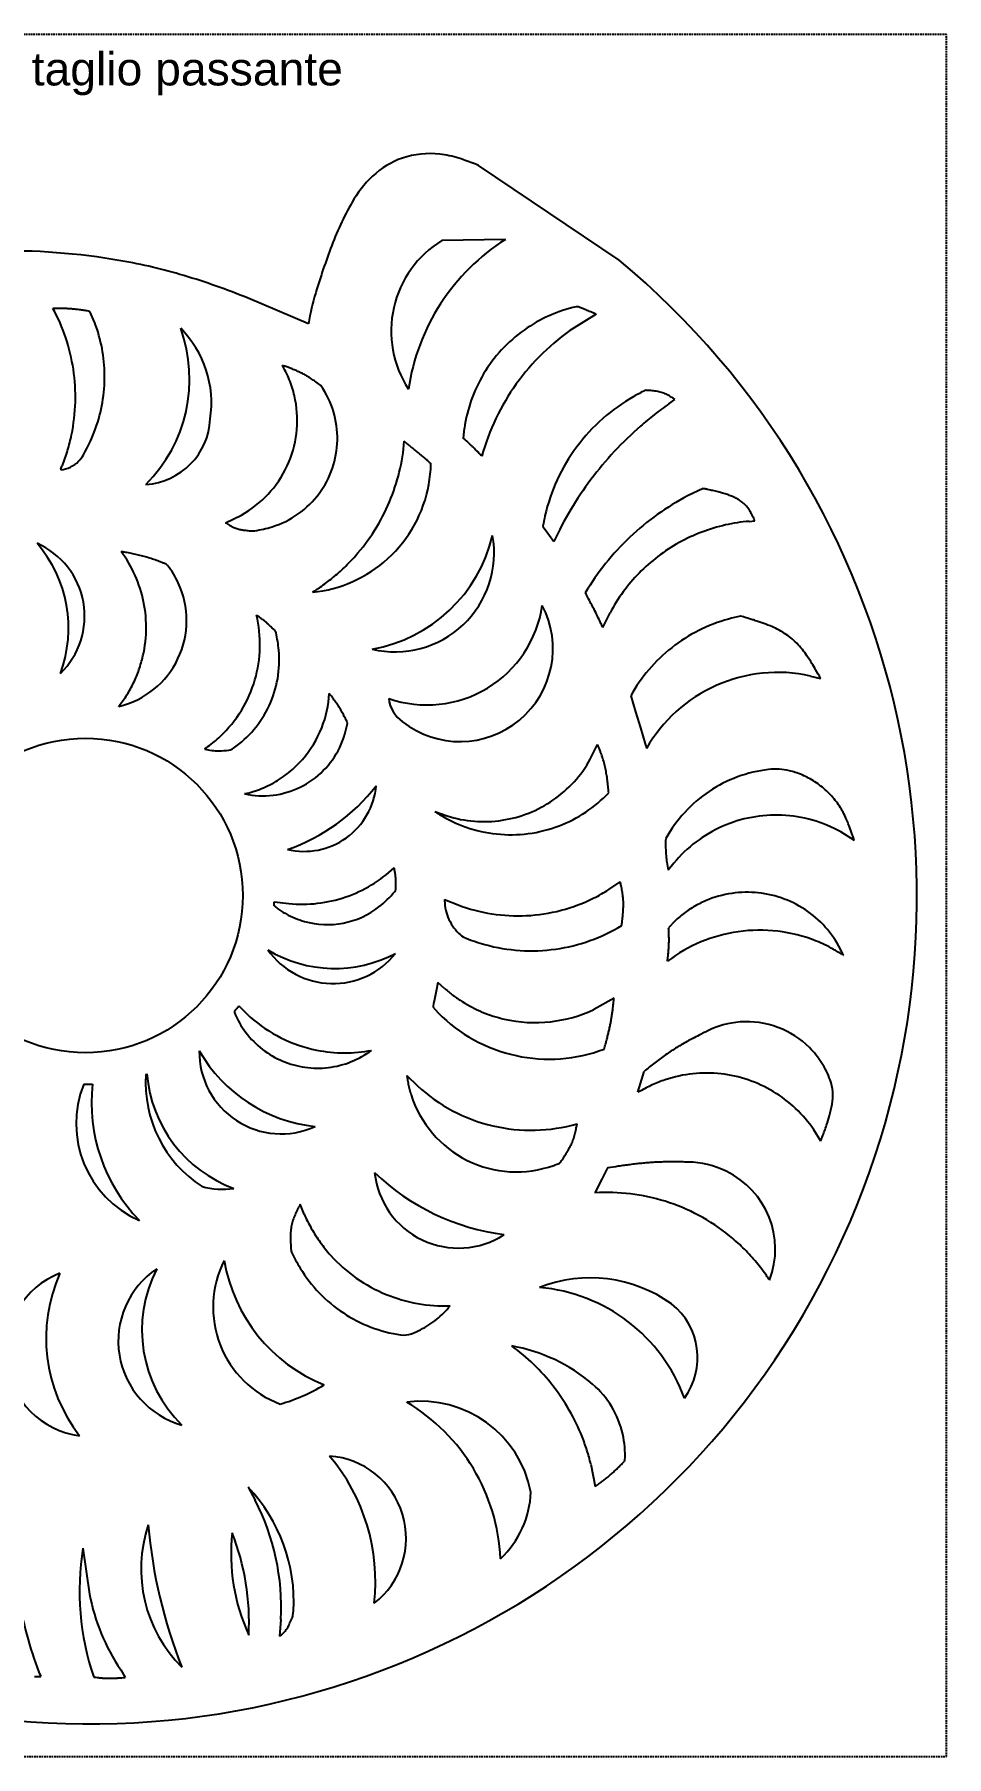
# Model space of a CAD drawing. Extents: x 0 to 520, y 0 to 520.
# Drawn here: x 245 to 520, y 0 to 520 of the extents above; entities that cross this region are included whole.
import ezdxf

# ---------------------------------------------------------------- set-up
doc = ezdxf.new("R2010")
doc.units = 0
doc.header["$MEASUREMENT"] = 0
doc.linetypes.add('DASHED', pattern=[0.75, 0.5, -0.25])
for name, color, linetype in [('APS_GEOMETRY', 3, 'Continuous'), ('INCISIONE', 10, 'Continuous'), ('WORK_VOLUME', 7, 'Continuous')]:
    doc.layers.add(name, color=color, linetype=linetype)

# ---------------------------------------------------------------- blocks, each defined once
blk = doc.blocks.new('APS_WVOL')
at = {"layer": 'WORK_VOLUME', "linetype": 'DASHED'}
for p, q in [((520, 520), (0, 520)), ((520, 520, 5), (0, 520, 5)), ((520, 0), (520, 520)), ((520, 520), (520, 520, 5)), ((520, 0, 5), (520, 520, 5)), ((0, 0), (520, 0)), ((0, 0, 5), (520, 0, 5)), ((520, 0), (520, 0, 5))]:
    blk.add_line(p, q, dxfattribs=at)

msp = doc.modelspace()

# ---------------------------------------------------------------- linework, layer by layer
at = {"color": 3}
msp.add_circle((260, 260, 5), 47.5, dxfattribs=at)
at = {"layer": 'APS_GEOMETRY'}
for p, q in [((421.121213, 451.880616, 5), (378.644128, 480.446674, 5)), ((327.328223, 432.656704, 5), (309.118407, 440.355977, 5)), ((327.347336, 432.662122, 5), (327.328223, 432.656704, 5))]:
    msp.add_line(p, q, dxfattribs=at)
for centre, radius, start, end in [((364.013007, 458.017063, 5), 25.999279, 80.242795, 105.667586), ((362.260778, 447.827372, 5), 36.338529, 70.968322, 80.242795), ((363.584407, 459.545173, 5), 24.4122, 105.667586, 130.71399), ((350.07305, 412.495108, 5), 73.713783, 67.195077, 70.968322), ((368.554297, 453.769996, 5), 32.031418, 130.71399, 149.108196), ((414.967405, 426.00134, 5), 86.117228, 149.108196, 159.426133), ((235.912233, 251.310005, 5), 203.3707, 80.14662, 91.206674), ((546.56372, 376.606027, 5), 226.678556, 159.426133, 163.230863), ((261.038733, 259.85562, 5), 250, 258.684074, 50.183575), ((242.779844, 290.849572, 5), 163.239149, 73.301409, 80.14662), ((227.183344, 238.859088, 5), 217.518622, 67.871773, 73.301409), ((401.624224, 420.280664, 5), 75.30177, 163.230863, 170.536194)]:
    msp.add_arc(centre, radius, start, end, dxfattribs=at)
at = {"layer": 'INCISIONE'}
for p, q in [((386.825511, 458.119229, 5), (367.646489, 457.782407, 5)), ((262.816887, 432.951382, 5), (261.280352, 436.38242, 5)), ((414.180411, 435.49953, 5), (407.549956, 431.456444, 5)), ((319.927908, 419.206444, 5), (319.457973, 420.094923, 5)), ((436.144832, 408.455822, 5), (437.920382, 409.778348, 5)), ((374.188443, 397.993709, 5), (374.407656, 401.065224, 5)), ((252.568091, 388.774852, 5), (252.53309, 388.566065, 5)), ((446.49573, 382.876188, 5), (441.81943, 380.696728, 5)), ((447.091153, 382.750913, 5), (446.694631, 382.834329, 5)), ((302.238954, 372.566323, 5), (307.063374, 374.869646, 5)), ((398.142336, 371.435263, 5), (399.104181, 370.086524, 5)), ((399.104181, 370.086524, 5), (400.066025, 368.737785, 5)), ((460.363851, 372.981038, 5), (462.096382, 373.159308, 5)), ((400.066025, 368.737785, 5), (401.388561, 366.883269, 5)), ((328.935311, 351.819761, 5), (328.551975, 351.554655, 5)), ((416.23918, 340.911909, 5), (418.406183, 345.389356, 5)), ((478.912039, 326.276285, 5), (481.972176, 325.545051, 5)), ((424.628041, 320.317755, 5), (426.084726, 315.470548, 5)), ((270.065093, 317.08924, 5), (270.078539, 317.057397, 5)), ((426.084726, 315.470548, 5), (427.54141, 310.623341, 5)), ((427.54141, 310.623341, 5), (428.998095, 305.776134, 5)), ((296.01844, 304.312801, 5), (296.008537, 304.230241, 5)), ((412.437995, 301.133984, 5), (414.642355, 305.637935, 5)), ((428.998095, 305.776134, 5), (429.362266, 304.564332, 5)), ((429.362266, 304.564332, 5), (429.412059, 304.42062, 5)), ((308.173875, 290.7157, 5), (308.050998, 290.680952, 5)), ((365.531375, 285.382702, 5), (369.163604, 284.041137, 5)), ((492.168565, 276.625084, 5), (488.095668, 279.187489, 5)), ((437.662536, 269.776602, 5), (435.918811, 267.631614, 5)), ((418.002018, 261.767711, 5), (421.488903, 264.151052, 5)), ((316.949608, 256.899147, 5), (316.951827, 257.657054, 5)), ((316.967353, 258.071085, 5), (321.392004, 257.565339, 5)), ((368.418928, 258.745685, 5), (372.537833, 257.143622, 5)), ((437.962085, 252.284028, 5), (436.087748, 250.243976, 5)), ((488.785709, 242.011768, 5), (488.840514, 241.982963, 5)), ((365.907007, 231.153735, 5), (365.385091, 228.584554, 5)), ((366.428923, 233.722916, 5), (365.907007, 231.153735, 5)), ((368.548118, 231.839308, 5), (366.428923, 233.722916, 5)), ((419.595109, 229.04301, 5), (413.497893, 225.615364, 5)), ((305.033461, 225.064901, 5), (305.345015, 225.480166, 5)), ((305.345015, 225.480166, 5), (305.656569, 225.895431, 5)), ((305.656569, 225.895431, 5), (305.968123, 226.310696, 5)), ((305.968123, 226.310696, 5), (306.279677, 226.725961, 5)), ((306.279677, 226.725961, 5), (309.757012, 223.297562, 5)), ((364.993654, 226.657668, 5), (364.928415, 226.336521, 5)), ((364.928415, 226.336521, 5), (366.46523, 224.574848, 5)), ((365.124133, 227.299964, 5), (364.993654, 226.657668, 5)), ((365.385091, 228.584554, 5), (365.124133, 227.299964, 5)), ((357.040007, 205.657639, 5), (360.262266, 202.536233, 5)), ((426.82377, 200.586244, 5), (427.984508, 204.509252, 5)), ((427.984508, 204.509252, 5), (428.691833, 206.899834, 5)), ((427.446483, 200.873196, 5), (426.82377, 200.586244, 5)), ((482.0106, 185.848723, 5), (479.944504, 189.228402, 5)), ((417.48822, 177.530484, 5), (415.914149, 174.372022, 5)), ((415.914149, 174.372022, 5), (413.833578, 170.197238, 5)), ((326.029943, 163.813336, 5), (324.844684, 166.751041, 5)), ((466.503346, 143.925109, 5), (466.567943, 143.867988, 5)), ((412.605045, 88.281613, 5), (413.94232, 81.585344, 5)), ((309.078125, 81.362955, 5), (311.256282, 77.411812, 5)), ((259.231321, 62.933709, 5), (261.205805, 49.025776, 5)), ((322.647991, 42.614051, 5), (322.823027, 43.962194, 5)), ((319.022687, 41.43209, 5), (318.629822, 36.36813, 5)), ((270.626988, 26.228375, 5), (272.010823, 23.897181, 5))]:
    msp.add_line(p, q, dxfattribs=at)
for centre, radius, start, end in [((384.354214, 430.417379, 5), 32.062327, 121.406163, 213.156933), ((421.531302, 403.514627, 5), 64.700498, 122.439371, 171.675967), ((200.944897, 410.534757, 5), 56.02185, 8.569222, 28.521569), ((246.01297, -277.452976, 5), 714.749657, 89.602926, 89.666939), ((249.787748, 267.22038, 5), 170.063221, 89.410825, 89.602926), ((250.213541, 308.626224, 5), 128.655188, 89.081186, 89.410825), ((250.969929, 355.789339, 5), 81.486008, 88.616756, 89.081186), ((251.267831, 368.126424, 5), 69.145327, 88.017201, 88.616756), ((251.837649, 384.585529, 5), 52.676361, 87.282222, 88.017201), ((252.101055, 390.134453, 5), 47.121188, 86.411652, 87.282222), ((252.61914, 398.395995, 5), 38.843418, 85.405583, 86.411652), ((252.66019, 398.906812, 5), 38.330954, 84.385254, 85.405583), ((251.886634, 391.038332, 5), 46.237367, 83.498777, 84.385254), ((251.286887, 385.775418, 5), 51.534344, 82.74665, 83.498777), ((249.332956, 370.423438, 5), 67.010167, 82.128739, 82.74665), ((247.765644, 359.086663, 5), 78.454771, 81.644757, 82.128739), ((417.835141, 395.007775, 5), 43.834999, 102.749915, 125.371043), ((408.439701, 436.529935, 5), 1.263129, 68.477795, 102.749915), ((273.356933, 93.991716, 5), 369.474734, 68.339342, 68.477795), ((355.598471, 301.06935, 5), 146.663564, 68.06082, 68.339342), ((367.594381, 330.851248, 5), 114.556505, 67.642184, 68.06082), ((241.632047, 317.324309, 5), 120.665139, 81.294375, 81.644757), ((236.029379, 280.734733, 5), 157.681176, 81.077294, 81.294375), ((175.402674, -105.418047, 5), 548.564236, 80.993303, 81.077294), ((219.5526, 416.660935, 5), 46.229614, 0.517738, 20.633029), ((380.861904, 363.10806, 5), 79.677727, 67.089533, 67.642184), ((377.292052, 354.661342, 5), 88.847836, 66.610518, 67.089533), ((347.9253, 286.764586, 5), 162.823343, 66.3069, 66.610518), ((318.180396, 218.981627, 5), 236.845561, 66.220847, 66.3069), ((169.018618, -119.546939, 5), 606.779104, 66.178622, 66.220847), ((-82.412019, -689.040845, 5), 1229.306753, 66.176424, 66.178621), ((-400.73337, -1409.968522, 5), 2017.383652, 66.174914, 66.176426), ((246.442732, 415.949029, 5), 44.986469, 314.979901, 19.905326), ((265.973081, 408.698762, 5), 32.057104, 351.407175, 44.744965), ((417.858959, 394.974224, 5), 43.876145, 125.371043, 149.105257), ((446.332453, 374.165676, 5), 69.183193, 124.0957, 144.37954), ((200.944897, 410.534757, 5), 56.02185, 348.258875, 8.569222), ((219.5526, 416.660935, 5), 46.229614, 340.150984, 0.517738), ((217.36232, 138.238385, 5), 299.777634, 69.809425, 70.088317), ((291.201062, 403.506924, 5), 32.73693, 19.815797, 28.657064), ((294.854845, 348.963854, 5), 75.25522, 69.008461, 69.809425), ((301.383825, 365.97994, 5), 57.029557, 67.68008, 69.008461), ((309.278006, 385.208896, 5), 36.243244, 65.817646, 67.68008), ((311.621837, 390.428457, 5), 30.521587, 63.416621, 65.817646), ((314.558232, 396.296553, 5), 23.959806, 60.523115, 63.416621), ((313.30887, 394.086234, 5), 26.498785, 57.960314, 60.523115), ((306.685838, 383.503484, 5), 38.983142, 56.037944, 57.960314), ((417.858959, 394.974224, 5), 43.876145, 149.105257, 172.02028), ((291.201062, 403.506924, 5), 32.73693, 10.796731, 19.815797), ((300.658016, 374.554093, 5), 49.773241, 54.501456, 56.037944), ((207.088287, 243.367118, 5), 210.910811, 53.991523, 54.501456), ((308.104344, 398.053368, 5), 27.958674, 358.813697, 34.723772), ((446.332453, 374.165676, 5), 69.183193, 144.37954, 164.458242), ((463.179824, 344.252809, 5), 76.338956, 116.618679, 119.502984), ((429.162066, 412.129424, 5), 0.415028, 86.956949, 116.618679), ((389.776501, -328.740394, 5), 742.331001, 86.947675, 86.956949), ((415.97771, 162.622205, 5), 250.270326, 86.926509, 86.947675), ((422.306205, 280.484326, 5), 132.238426, 86.722692, 86.926509), ((426.728164, 357.707221, 5), 54.889029, 86.327166, 86.722692), ((427.817936, 374.684248, 5), 37.877061, 84.950808, 86.327166), ((429.364268, 392.185832, 5), 20.307298, 82.768348, 84.950808), ((429.856503, 396.065033, 5), 16.396992, 79.742286, 82.768348), ((430.722904, 400.852613, 5), 11.531647, 75.839519, 79.742286), ((431.120693, 402.42923, 5), 9.905623, 71.051975, 75.839519), ((431.599937, 403.825168, 5), 8.42971, 65.598522, 71.051975), ((431.020849, 402.548664, 5), 9.831425, 61.101466, 65.598522), ((428.146858, 397.342124, 5), 15.778515, 57.918624, 61.101466), ((291.201062, 403.506924, 5), 32.73693, 335.042937, 10.796731), ((452.981048, 362.276895, 5), 55.629472, 119.502984, 143.368485), ((497.234454, 322.067447, 5), 105.805922, 125.266077, 128.213257), ((425.34258, 392.868492, 5), 21.058417, 55.996268, 57.918624), ((393.468831, 345.620355, 5), 78.052472, 55.284037, 55.996268), ((215.692466, 418.0544, 5), 50.333561, 330.2659, 340.150984), ((276.885656, 404.89128, 5), 20.807886, 273.736895, 357.294396), ((497.234454, 322.067447, 5), 105.805922, 131.175485, 143.096354), ((497.234454, 322.067447, 5), 105.805922, 128.213257, 131.175485), ((200.944897, 410.534757, 5), 56.02185, 343.272274, 348.258875), ((308.104344, 398.053368, 5), 27.958674, 323.425153, 358.813697), ((297.005179, 401.98413, 5), 59.464252, 337.100057, 355.344768), ((-2300.637116, -2860.996581, 5), 4204.134181, 50.793525, 50.803968), ((-275.865222, -378.953661, 5), 1000.973511, 50.762198, 50.793525), ((-125.718938, -195.103914, 5), 763.60326, 50.711415, 50.762198), ((46.638499, 15.561345, 5), 491.414103, 50.640691, 50.711415), ((92.626955, 71.629745, 5), 418.897872, 50.550024, 50.640691), ((-124.479449, -161.327493, 5), 749.339625, 48.264199, 48.28111), ((157.86327, 155.168643, 5), 325.208496, 48.232429, 48.264199), ((222.580734, 227.63369, 5), 228.051236, 48.124307, 48.232429), ((289.774668, 302.586499, 5), 127.388688, 47.956726, 48.124307), ((311.573687, 326.760021, 5), 94.83786, 47.443085, 47.956726), ((336.485611, 353.892456, 5), 58.003461, 46.697029, 47.443085), ((334.988688, 352.304126, 5), 60.186022, 45.958457, 46.697029), ((322.143816, 339.022157, 5), 78.663073, 45.354285, 45.958457), ((452.981048, 362.276895, 5), 55.629472, 143.368485, 167.195997), ((200.944897, 410.534757, 5), 56.02185, 338.358884, 343.272274), ((251.740795, 397.169619, 5), 8.639958, 295.268747, 315.490816), ((251.025133, 397.873123, 5), 9.643497, 315.490816, 330.2659), ((154.575262, 146.912873, 5), 321.403554, 50.439414, 50.550024), ((175.682826, 172.4633, 5), 288.262137, 50.308858, 50.439414), ((207.46387, 210.755797, 5), 238.499198, 50.158357, 50.308858), ((222.256542, 228.484296, 5), 215.409745, 49.987911, 50.158357), ((225.012378, 231.767167, 5), 211.123503, 49.813548, 49.987911), ((207.100582, 210.56125, 5), 238.881805, 49.664547, 49.813548), ((162.115966, 157.5837, 5), 308.381708, 49.541532, 49.664547), ((129.024071, 118.78115, 5), 359.378878, 49.444501, 49.541532), ((8.894128, -21.597369, 5), 544.141786, 49.373452, 49.444501), ((-96.289468, -144.202158, 5), 705.682873, 49.328384, 49.373452), ((-1061.079194, -1266.998316, 5), 2186.051216, 49.309295, 49.328384), ((323.410371, 391.300715, 5), 40.899352, 349.906916, 358.560386), ((363.939207, 390.282172, 5), 0.357719, 358.560386, 49.309295), ((312.438755, 329.196326, 5), 92.473764, 44.884538, 45.354285), ((275.361847, 292.268552, 5), 144.803083, 44.549131, 44.884538), ((242.731158, 260.147415, 5), 190.590956, 44.347949, 44.549131), ((-193.605648, -166.36931, 5), 800.76005, 44.280899, 44.347949), ((251.740795, 397.169619, 5), 8.639958, 275.261488, 295.268747), ((200.944897, 410.534757, 5), 56.02185, 337.14389, 337.750674), ((200.944897, 410.534757, 5), 56.02185, 337.750674, 338.358884), ((291.201062, 403.506924, 5), 32.73693, 298.982258, 335.042937), ((497.234454, 322.067447, 5), 105.805922, 143.096354, 154.940052), ((308.104344, 398.053368, 5), 27.958674, 305.308291, 323.425153), ((324.545408, 391.098675, 5), 39.746473, 312.334632, 349.906916), ((478.965407, 310.480565, 5), 79.436347, 117.879877, 133.435913), ((627.919651, 1244.521846, 5), 880.538403, 258.109761, 258.115911), ((767.24965, 1906.601282, 5), 1557.119535, 258.115912, 258.119912), ((317.927313, -230.933358, 5), 627.129718, 78.073669, 78.114279), ((391.477133, 117.292357, 5), 271.221409, 77.997557, 78.073669), ((408.77827, 198.670747, 5), 188.024222, 77.736394, 77.997557), ((427.191206, 283.378569, 5), 101.338287, 77.325242, 77.736394), ((433.374982, 310.874626, 5), 73.155452, 76.02508, 77.325242), ((441.428757, 343.236896, 5), 39.806092, 74.029427, 76.02508), ((443.716051, 351.229126, 5), 31.493002, 71.252423, 74.029427), ((447.140441, 361.318456, 5), 20.838378, 67.595029, 71.252423), ((448.453845, 364.50423, 5), 17.392484, 62.959204, 67.595029), ((450.575824, 368.661527, 5), 12.724945, 57.277103, 62.959204), ((308.104344, 398.053368, 5), 27.958674, 287.089745, 305.308291), ((297.005179, 401.98413, 5), 59.464252, 318.420625, 337.100057), ((459.511091, 360.792826, 5), 62.326032, 167.195997, 170.07075), ((451.409382, 369.958786, 5), 11.182966, 50.558515, 57.277103), ((452.5691, 371.368568, 5), 9.357472, 42.94693, 50.558515), ((453.019109, 371.78743, 5), 8.742692, 34.868992, 42.94693), ((449.620107, 369.418986, 5), 12.885486, 28.777474, 34.868992), ((444.775272, 366.757996, 5), 18.41299, 25.271425, 28.777474), ((392.110816, 341.895748, 5), 76.65109, 24.071003, 25.271425), ((408.391237, 543.983102, 5), 201.62346, 238.231548, 238.255339), ((368.35427, 479.27061, 5), 125.527038, 238.255339, 238.289308), ((324.653943, 408.543274, 5), 42.38815, 238.289308, 240.230158), ((310.177463, 383.235037, 5), 13.232099, 240.230158, 244.88353), ((308.643183, 379.962149, 5), 9.617433, 244.88353, 252.202765), ((309.160658, 381.574162, 5), 11.310468, 252.202765, 258.52724), ((310.089531, 386.150857, 5), 15.980472, 258.52724, 262.286259), ((316.605199, 434.254881, 5), 64.523762, 262.286259, 263.592127), ((310.15633, 376.833142, 5), 6.741032, 263.592127, 278.224335), ((306.188633, 404.284451, 5), 34.477595, 278.224335, 287.089745), ((398.255387, 371.515884, 5), 0.138853, 170.07075, 215.49431), ((464.796316, 320.543157, 5), 52.624881, 110.815076, 119.062687), ((464.796316, 320.543157, 5), 52.624881, 102.713286, 110.815076), ((464.796316, 320.543157, 5), 52.624881, 98.740733, 102.713286), ((464.796316, 320.543157, 5), 52.624881, 94.831608, 98.740733), ((235.647956, 344.326544, 5), 24.085632, 314.118143, 66.144465), ((215.540502, 340.733525, 5), 39.336551, 339.620858, 40.641749), ((353.491931, 363.48597, 5), 29.908682, 256.570405, 10.088876), ((338.66188, 379.206935, 5), 45.500036, 279.977945, 346.681336), ((477.943513, 311.559831, 5), 77.950049, 133.435913, 149.294561), ((464.796316, 320.543157, 5), 52.624881, 119.062687, 135.659832), ((239.799544, 340.941514, 5), 38.534847, 11.59892, 36.510054), ((84.727368, -592.032012, 5), 973.836806, 78.924839, 78.986344), ((227.301793, 136.34723, 5), 231.634821, 78.740235, 78.924839), ((238.133812, 190.755004, 5), 176.159254, 78.435842, 78.740235), ((250.872448, 253.010493, 5), 112.613847, 78.010069, 78.435842), ((254.377404, 269.514276, 5), 95.741989, 77.462421, 78.010069), ((259.295575, 291.630057, 5), 73.085949, 76.792358, 77.462421), ((261.053634, 299.121082, 5), 65.391391, 75.99937, 76.792358), ((263.841605, 310.302502, 5), 53.867635, 75.083069, 75.99937), ((264.96049, 314.502583, 5), 49.521076, 74.043297, 75.083069), ((266.857201, 321.136118, 5), 42.621706, 72.880257, 74.043297), ((267.780636, 324.134113, 5), 39.484716, 71.594657, 72.880257), ((268.655706, 326.763853, 5), 36.713204, 70.225252, 71.594657), ((266.782833, 321.554545, 5), 42.248955, 69.09088, 70.225252), ((258.895979, 300.910775, 5), 64.347998, 68.263154, 69.09088), ((251.733514, 282.945934, 5), 83.688019, 67.740754, 68.263154), ((183.402034, 115.99843, 5), 264.078319, 67.522518, 67.740754), ((283.953905, 359.022226, 5), 1.074053, 37.582341, 67.522518), ((262.347768, 342.393866, 5), 28.338086, 25.100346, 37.582341), ((324.545408, 391.098675, 5), 39.746473, 275.785417, 312.334632), ((297.005179, 401.98413, 5), 59.464252, 309.221037, 313.796748), ((297.005179, 401.98413, 5), 59.464252, 313.796748, 318.420625), ((263.777947, 343.063821, 5), 26.758766, 334.443888, 25.100346), ((297.005179, 401.98413, 5), 59.464252, 304.707065, 306.955527), ((297.005179, 401.98413, 5), 59.464252, 306.955527, 309.221037), ((464.796316, 320.543157, 5), 52.624881, 135.659832, 151.82684), ((239.799544, 340.941514, 5), 38.534847, 345.463163, 11.59892), ((297.005179, 401.98413, 5), 59.464252, 302.477168, 303.589704), ((297.005179, 401.98413, 5), 59.464252, 303.589704, 304.707065), ((-64.630606, 89.392526, 5), 542.935177, 28.570586, 28.849326), ((298.866778, 287.335716, 5), 129.036815, 27.735143, 28.570586), ((274.6756, 335.770901, 5), 38.014852, 343.706346, 13.569509), ((84.409706, 32.623347, 5), 386.023863, 53.842446, 53.941184), ((258.005029, 270.180341, 5), 91.798334, 53.546057, 53.842446), ((270.594172, 287.222224, 5), 70.610785, 53.097892, 53.546057), ((285.296874, 306.802884, 5), 46.124631, 52.481152, 53.097892), ((289.372401, 312.110598, 5), 39.432715, 51.695246, 52.481152), ((363.118695, 352.71814, 5), 35.185176, 250.80881, 351.636143), ((373.082803, 334.549218, 5), 28.065859, 231.893023, 27.71091), ((327.836456, 302.567811, 5), 96.306722, 26.428308, 27.735143), ((289.106907, 283.318441, 5), 139.556187, 25.473998, 26.428308), ((222.118188, 251.403769, 5), 213.758847, 25.206709, 25.473998), ((467.073834, 296.618649, 5), 48.613712, 105.40542, 128.204168), ((466.875863, 297.337113, 5), 47.868472, 100.980318, 105.40542), ((457.819276, 344.014818, 5), 0.320287, 73.79634, 100.980318), ((134.44526, -768.780489, 5), 1159.14907, 73.758813, 73.79634), ((366.371969, 27.37982, 5), 329.895649, 73.661097, 73.758813), ((398.144629, 135.76062, 5), 216.95363, 73.283927, 73.661097), ((428.644914, 237.319846, 5), 110.913337, 72.660949, 73.283927), ((294.994535, 319.22824, 5), 30.362476, 50.739703, 51.695246), ((296.96574, 321.63999, 5), 27.247643, 49.614378, 50.739703), ((299.959326, 325.159231, 5), 22.627403, 48.320595, 49.614378), ((299.485957, 324.627548, 5), 23.339277, 47.078442, 48.320595), ((294.721438, 319.504182, 5), 30.335671, 46.057592, 47.078442), ((291.123972, 315.771396, 5), 35.519825, 45.257802, 46.057592), ((277.692589, 302.218596, 5), 54.600717, 44.678393, 45.257802), ((265.795547, 290.45437, 5), 71.332024, 44.318605, 44.678393), ((141.721943, 169.29733, 5), 244.748538, 44.177856, 44.318605), ((316.467794, 339.098888, 5), 1.091645, 12.672331, 44.177856), ((276.599807, 330.134477, 5), 41.95504, 5.407145, 12.672331), ((-98.518683, 100.477648, 5), 568.140982, 25.079209, 25.206709), ((-697.130093, -179.667591, 5), 1229.062289, 25.073097, 25.079209), ((-1586.385726, -595.716316, 5), 2210.832182, 25.069168, 25.073097), ((-2380.912771, -967.380064, 5), 3087.990758, 25.068045, 25.06919), ((-6470.292284, -2880.201685, 5), 7602.623783, 25.067423, 25.068023), ((435.04715, 257.825821, 5), 89.431166, 71.785926, 72.660949), ((443.415582, 283.257496, 5), 62.658032, 70.650469, 71.785926), ((447.546918, 295.022126, 5), 50.189092, 67.556239, 70.650469), ((454.525674, 311.91722, 5), 31.909397, 63.28701, 67.556239), ((456.909507, 316.654267, 5), 26.606354, 57.766995, 63.28701), ((460.452737, 322.27364, 5), 19.963174, 50.994553, 57.766995), ((286.08207, 331.032008, 5), 32.430395, 334.812838, 5.407145), ((467.073834, 296.618649, 5), 48.613712, 128.204168, 150.82371), ((460.702913, 322.582522, 5), 19.565687, 44.101521, 50.994553), ((455.539154, 317.578225, 5), 26.756473, 38.588686, 44.101521), ((450.905123, 313.880425, 5), 32.685044, 34.445456, 38.588686), ((263.777947, 343.063821, 5), 26.758766, 283.61868, 334.443888), ((239.799544, 340.941514, 5), 38.534847, 339.043092, 345.463163), ((432.780996, 301.449445, 5), 54.662607, 31.579596, 34.445456), ((416.413657, 291.388223, 5), 73.87505, 29.892583, 31.579596), ((217.318713, 176.937847, 5), 303.521921, 29.314916, 29.892583), ((239.799544, 340.941514, 5), 38.534847, 329.657107, 332.747595), ((239.799544, 340.941514, 5), 38.534847, 332.747595, 339.043092), ((274.6756, 335.770901, 5), 38.014852, 313.174298, 343.706346), ((468.993183, 281.758036, 5), 45.609847, 114.039755, 150.206257), ((468.993183, 281.758036, 5), 45.609847, 77.439417, 114.039755), ((239.799544, 340.941514, 5), 38.534847, 321.942531, 322.126901), ((239.799544, 340.941514, 5), 38.534847, 322.126901, 322.866357), ((239.799544, 340.941514, 5), 38.534847, 322.866357, 323.608948), ((239.799544, 340.941514, 5), 38.534847, 323.608948, 325.103363), ((239.799544, 340.941514, 5), 38.534847, 325.103363, 326.609786), ((239.799544, 340.941514, 5), 38.534847, 326.609786, 329.657107), ((286.08207, 331.032008, 5), 32.430395, 304.924722, 334.812838), ((300.746844, 322.776908, 5), 32.910209, 338.383763, 356.961289), ((-245.736736, -116.01374, 5), 725.70848, 36.982229, 37.030038), ((196.042249, 216.675825, 5), 172.670491, 36.838755, 36.982229), ((234.064976, 245.160591, 5), 125.161443, 36.513262, 36.838755), ((275.435925, 275.788305, 5), 73.687058, 36.028735, 36.513262), ((285.324287, 282.9802, 5), 61.459913, 35.384553, 36.028735), ((298.207796, 292.130807, 5), 45.657432, 34.580064, 35.384553), ((302.456611, 295.059686, 5), 40.496932, 33.614738, 34.580064), ((308.751435, 299.244292, 5), 32.938113, 32.488353, 33.614738), ((361.38399, 320.608409, 5), 9.895018, 186.499702, 235.38104), ((239.799544, 340.941514, 5), 38.534847, 321.758361, 321.942531), ((311.552655, 301.028065, 5), 29.617168, 31.201227, 32.488353), ((312.839321, 301.807335, 5), 28.112917, 29.849019, 31.201227), ((309.619276, 299.959538, 5), 31.825469, 28.69229, 29.849019), ((301.016486, 295.251152, 5), 41.632451, 27.746005, 28.69229), ((294.543016, 291.845872, 5), 48.94694, 27.009602, 27.746005), ((270.074019, 279.373129, 5), 76.411483, 26.48225, 27.009602), ((248.53757, 268.643781, 5), 100.472604, 26.163144, 26.48225), ((-18.665157, 137.377171, 5), 398.177525, 26.051711, 26.163144), ((338.597017, 312.024893, 5), 0.511726, 348.479987, 26.051711), ((274.6756, 335.770901, 5), 38.014852, 309.521067, 313.174298), ((300.746844, 322.776908, 5), 32.910209, 318.780333, 338.383763), ((313.502722, 315.930884, 5), 25.83177, 338.98946, 343.761447), ((299.680427, 319.95672, 5), 40.228409, 343.761447, 348.479987), ((300.161072, 320.177217, 5), 16.478762, 255.404512, 262.880303), ((274.6756, 335.770901, 5), 38.014852, 304.155045, 305.039256), ((274.6756, 335.770901, 5), 38.014852, 305.039256, 305.927624), ((274.6756, 335.770901, 5), 38.014852, 305.927624, 309.521067), ((300.161072, 320.177217, 5), 16.478762, 262.880303, 270.416623), ((300.112125, 326.908488, 5), 23.21021, 270.416623, 277.948789), ((302.899308, 306.947216, 5), 3.055291, 277.948789, 304.924722), ((313.502722, 315.930884, 5), 25.83177, 296.085829, 334.179892), ((313.502722, 315.930884, 5), 25.83177, 334.179892, 338.98946), ((59.306766, 167.800392, 5), 381.133269, 21.043667, 21.201675), ((317.505204, 267.139332, 5), 104.48429, 20.620014, 21.043667), ((340.750446, 275.885912, 5), 79.647946, 19.929326, 20.620014), ((367.392021, 285.545453, 5), 51.309275, 18.969643, 19.929326), ((374.624467, 288.031498, 5), 43.661485, 17.738881, 18.969643), ((300.746844, 322.776908, 5), 32.910209, 299.240386, 308.930731), ((300.746844, 322.776908, 5), 32.910209, 308.930731, 318.780333), ((380.302, 319.167636, 5), 36.850167, 317.599391, 330.700307), ((384.424745, 291.166496, 5), 33.371992, 16.235467, 17.738881), ((388.329834, 292.303651, 5), 29.304703, 14.460284, 16.235467), ((388.636784, 292.382806, 5), 28.987712, 12.67823, 14.460284), ((385.700759, 291.722317, 5), 31.997111, 11.094136, 12.67823), ((379.477129, 290.501951, 5), 38.339261, 9.709404, 11.094136), ((375.357278, 289.797036, 5), 42.518984, 8.524022, 9.709404), ((470.824348, 258.060677, 5), 40.239298, 96.537389, 123.98343), ((468.32727, 279.850825, 5), 18.306539, 76.586705, 96.537389), ((467.422797, 276.058149, 5), 22.205572, 71.996278, 76.586705), ((466.429061, 273.000421, 5), 25.420725, 66.963179, 71.996278), ((313.502722, 315.930884, 5), 25.83177, 257.816269, 296.085829), ((300.746844, 322.776908, 5), 32.910209, 285.280902, 287.54676), ((300.746844, 322.776908, 5), 32.910209, 287.54676, 289.838891), ((300.746844, 322.776908, 5), 32.910209, 289.838891, 294.49624), ((300.746844, 322.776908, 5), 32.910209, 294.49624, 299.240386), ((326.049378, 295.149196, 5), 21.824571, 256.619151, 354.76647), ((302.151467, 328.415468, 5), 57.665332, 289.076954, 322.308666), ((380.302, 319.167636, 5), 36.850167, 304.443502, 317.599391), ((363.609321, 288.036256, 5), 54.39816, 7.537057, 8.524022), ((355.157531, 286.917995, 5), 62.923608, 6.747098, 7.537057), ((326.230708, 283.495766, 5), 92.052164, 6.152599, 6.747098), ((301.44881, 280.824332, 5), 116.977633, 5.6724, 6.152599), ((-72.619941, 243.669284, 5), 492.8871, 5.512585, 5.6724), ((471.789667, 256.62864, 5), 41.96631, 123.98343, 150.69629), ((466.660567, 273.544843, 5), 24.829125, 61.892137, 66.963179), ((466.266232, 272.806562, 5), 25.66612, 56.94894, 61.892137), ((466.013287, 272.41782, 5), 26.129911, 52.052836, 56.94894), ((466.099046, 272.527795, 5), 25.99045, 47.116603, 52.052836), ((466.749648, 273.228333, 5), 25.034398, 42.054277, 47.116603), ((300.746844, 322.776908, 5), 32.910209, 283.04261, 284.158234), ((300.746844, 322.776908, 5), 32.910209, 284.158234, 285.280902), ((380.302, 319.167636, 5), 36.850167, 278.643392, 304.443502), ((388.4324, 319.169772, 5), 40.816945, 290.909585, 316.393353), ((467.502294, 273.907311, 5), 24.020747, 36.781627, 42.054277), ((468.135688, 274.380833, 5), 23.229918, 31.374374, 36.781627), ((465.620965, 272.847383, 5), 26.175304, 26.800098, 31.374374), ((388.4324, 319.169772, 5), 40.816945, 235.870407, 236.24509), ((388.4324, 319.169772, 5), 40.816945, 236.24509, 236.620662), ((388.4324, 319.169772, 5), 40.816945, 236.620662, 237.374454), ((388.4324, 319.169772, 5), 40.816945, 237.374454, 238.131741), ((388.4324, 319.169772, 5), 40.816945, 238.131741, 250.684415), ((380.302, 319.167636, 5), 36.850167, 252.406502, 278.643392), ((388.4324, 319.169772, 5), 40.816945, 263.885075, 290.909585), ((468.537037, 244.161056, 5), 40.117216, 113.710552, 127.086437), ((468.537037, 244.161056, 5), 40.117216, 87.474824, 113.710552), ((468.537037, 244.161056, 5), 40.117216, 60.821171, 87.474824), ((455.763747, 267.868123, 5), 37.218753, 23.281073, 26.800098), ((447.102312, 264.141311, 5), 46.647941, 20.820326, 23.281073), ((388.4324, 319.169772, 5), 40.816945, 250.684415, 263.885075), ((490.843255, 275.467647, 5), 55.675777, 178.249297, 181.085591), ((468.537037, 244.161056, 5), 40.117216, 127.086437, 140.318636), ((400.044014, 246.246435, 5), 96.993845, 19.396571, 20.820326), ((348.937977, 228.252596, 5), 151.17507, 19.199973, 19.396571), ((252.404172, 194.63602, 5), 253.394686, 19.06659, 19.199973), ((169.03705, 165.821997, 5), 341.600836, 19.023554, 19.06659), ((-99.710235, 73.16129, 5), 625.873785, 18.99627, 19.023554), ((-368.497292, -19.369936, 5), 910.142162, 18.988532, 18.996269), ((-1708.384865, -480.43027, 5), 2327.137342, 18.98473, 18.988532), ((469.669888, 275.066424, 5), 34.498608, 181.085591, 185.144174), ((471.880831, 275.265464, 5), 36.718492, 185.144174, 188.214617), ((325.399509, 297.973828, 5), 40.606724, 288.932912, 313.233222), ((97.762302, 221.098056, 5), 259.792102, 10.367949, 10.488228), ((292.597421, 256.744341, 5), 61.72297, 10.006734, 10.367949), ((307.277812, 259.334669, 5), 46.815801, 9.403515, 10.006734), ((324.106253, 262.12166, 5), 29.758142, 8.556716, 9.403515), ((328.572121, 262.793608, 5), 25.242005, 7.464573, 8.556716), ((334.561638, 263.578376, 5), 19.201296, 6.125591, 7.464573), ((336.590117, 263.796074, 5), 17.161168, 4.539153, 6.125591), ((518.852579, 282.046429, 5), 84.177175, 188.214617, 189.860141), ((330.985702, 279.340469, 5), 28.817591, 307.72162, 321.028761), ((352.436205, 261.988016, 5), 1.227163, 321.028761, 356.483736), ((242.493313, 268.743736, 5), 111.377421, 356.483736, 356.752815), ((312.811812, 264.754228, 5), 40.945841, 356.752815, 357.32662), ((339.59684, 264.034776, 5), 14.144984, 2.706266, 4.539153), ((321.919988, 264.328938, 5), 31.827741, 357.32662, 358.206968), ((339.52609, 264.031432, 5), 14.215814, 0.895723, 2.706266), ((332.455486, 263.999129, 5), 21.287083, 358.206968, 359.396061), ((335.444658, 263.96762, 5), 18.297744, 359.396061, 0.895723), ((390.610312, 305.269127, 5), 51.406991, 296.479614, 299.353534), ((390.610312, 305.269127, 5), 51.406991, 299.353534, 302.19755), ((146.53378, 204.614868, 5), 281.326993, 12.023964, 12.217673), ((354.302555, 248.868319, 5), 68.897636, 11.456409, 12.023964), ((370.647695, 252.180827, 5), 52.220216, 10.511951, 11.456409), ((389.395136, 255.659505, 5), 33.152764, 9.186301, 10.511951), ((394.403752, 256.469494, 5), 28.079075, 7.475148, 9.186301), ((401.103281, 257.348548, 5), 21.322122, 5.375932, 7.475148), ((459.784242, 229.268334, 5), 31.71638, 96.537214, 111.416946), ((459.784242, 229.268334, 5), 31.71638, 82.087144, 96.537214), ((459.784242, 229.268334, 5), 31.71638, 52.895566, 82.087144), ((333.006442, 276.727974, 5), 25.514787, 231.000407, 232.626008), ((260, 260, 5), 57, 357.644232, 357.85247), ((260, 260, 5), 57, 357.85247, 358.060705), ((333.006442, 276.727974, 5), 25.514787, 232.626008, 234.260435), ((333.006442, 276.727974, 5), 25.514787, 234.260435, 237.553357), ((333.006442, 276.727974, 5), 25.514787, 237.553357, 240.874162), ((325.399509, 297.973828, 5), 40.606724, 264.336222, 288.932912), ((333.006442, 276.727974, 5), 25.514787, 280.903707, 307.72162), ((382.691215, 258.778894, 5), 14.272327, 180.133317, 180.838661), ((382.691215, 258.778894, 5), 14.272327, 180.838661, 181.545926), ((382.691215, 258.778894, 5), 14.272327, 181.545926, 204.882274), ((390.610312, 305.269127, 5), 51.406991, 249.417432, 272.830451), ((390.610312, 305.269127, 5), 51.406991, 272.830451, 296.479614), ((378.484687, 258.103711, 5), 43.96355, 355.283103, 356.379821), ((402.292463, 257.460455, 5), 20.127686, 3.114158, 5.375932), ((388.545861, 257.467158, 5), 33.882258, 356.379821, 357.709859), ((399.317941, 257.298623, 5), 23.106607, 1.077148, 3.114158), ((392.042665, 257.327314, 5), 30.38266, 357.709859, 359.275337), ((397.304297, 257.260763, 5), 25.120606, 359.275337, 1.077148), ((459.784242, 229.268334, 5), 31.71638, 126.238365, 129.877137), ((459.784242, 229.268334, 5), 31.71638, 118.866139, 126.238365), ((459.784242, 229.268334, 5), 31.71638, 111.416946, 118.866139), ((333.006442, 276.727974, 5), 25.514787, 240.874162, 247.578056), ((333.006442, 276.727974, 5), 25.514787, 247.578056, 254.327454), ((333.006442, 276.727974, 5), 25.514787, 254.327454, 280.903707), ((382.691215, 258.778894, 5), 14.272327, 204.882274, 228.286366), ((394.599196, 295.877586, 5), 52.581946, 278.091398, 301.303423), ((5.232937, 300.895598, 5), 419.668915, 353.164935, 353.318218), ((323.194473, 263.646191, 5), 99.532919, 353.318218, 353.778939), ((345.340744, 261.232099, 5), 77.25546, 353.778939, 354.417038), ((371.170903, 258.707185, 5), 51.302188, 354.417038, 355.283103), ((300.693559, 243.210166, 5), 135.576771, 2.704276, 2.973877), ((345.56611, 245.329658, 5), 90.654193, 2.339654, 2.704276), ((459.784242, 229.268334, 5), 31.71638, 129.877137, 133.475207), ((459.784242, 229.268334, 5), 31.71638, 23.633533, 52.895566), ((376.949631, 252.337767, 5), 5.643659, 228.286366, 248.837934), ((396.584063, 303.05793, 5), 60.031579, 248.837934, 254.547572), ((394.599196, 295.877586, 5), 52.581946, 254.547572, 278.091398), ((463.572854, 203.468843, 5), 46.056977, 98.136212, 127.194744), ((392.588038, 246.872164, 5), 43.615925, 356.467524, 357.274884), ((358.212121, 245.846341, 5), 77.997631, 1.87976, 2.339654), ((397.466401, 246.639963, 5), 38.732039, 357.274884, 358.157287), ((375.592776, 246.41677, 5), 60.607618, 1.324337, 1.87976), ((399.193852, 246.584386, 5), 37.003694, 358.157287, 359.083004), ((381.631776, 246.556381, 5), 54.567005, 0.673154, 1.324337), ((394.516483, 246.659252, 5), 41.681662, 359.083004, 359.926052), ((390.795989, 246.664054, 5), 45.402159, 359.926052, 0.673154), ((463.572854, 203.468843, 5), 46.056977, 68.278299, 98.136212), ((463.572854, 203.468843, 5), 46.056977, 64.686353, 68.278299), ((463.572854, 203.468843, 5), 46.056977, 61.148198, 64.686353), ((335.274277, 277.313494, 5), 39.335948, 239.078708, 297.815258), ((334.737836, 257.527293, 5), 24.125295, 215.352689, 321.541278), ((322.711447, 254.02569, 5), 113.86649, 353.004208, 353.430793), ((357.085983, 250.067141, 5), 79.264773, 353.430793, 353.990354), ((366.078336, 249.120476, 5), 70.222727, 353.990354, 354.496916), ((377.883013, 247.983174, 5), 58.36339, 354.496916, 355.078552), ((382.397891, 247.594409, 5), 53.831805, 355.078552, 355.735399), ((389.657248, 247.053086, 5), 46.552294, 355.735399, 356.467524), ((463.572854, 203.468843, 5), 46.056977, 59.400999, 61.148198), ((463.572854, 203.468843, 5), 46.056977, 57.66922, 59.400999), ((463.572854, 203.468843, 5), 46.056977, 57.238753, 57.66922), ((463.572854, 203.468843, 5), 46.056977, 56.809294, 57.238753), ((395.763631, 262.964475, 5), 41.345618, 228.833898, 233.312094), ((395.763631, 262.964475, 5), 41.345618, 233.312094, 237.891933), ((-89.612597, 283.034028, 5), 512.062025, 353.778629, 353.947573), ((305.379358, 224.805391, 5), 0.432424, 143.120815, 202.495791), ((329.980531, 234.993413, 5), 27.059731, 202.495791, 217.224994), ((400.007573, 257.820576, 5), 47.226763, 224.745543, 257.799745), ((395.763631, 262.964475, 5), 41.345618, 237.891933, 247.308522), ((395.763631, 262.964475, 5), 41.345618, 247.308522, 256.972165), ((395.763631, 262.964475, 5), 41.345618, 276.506385, 295.3995), ((360.169311, 232.506921, 5), 59.436126, 350.329206, 351.609324), ((348.780552, 234.186773, 5), 70.948108, 351.609324, 352.61043), ((310.481672, 239.153839, 5), 109.56774, 352.61043, 353.333195), ((276.819084, 243.088514, 5), 143.459501, 353.333195, 353.778629), ((330.110469, 235.092131, 5), 27.222916, 217.224994, 232.325254), ((338.303122, 255.570503, 5), 43.08623, 228.50655, 243.417538), ((395.763631, 262.964475, 5), 41.345618, 256.972165, 276.506385), ((332.968686, 239.0446, 5), 87.399557, 345.724551, 346.536), ((345.758553, 235.982522, 5), 74.248244, 346.536, 347.580968), ((362.909348, 232.205703, 5), 56.686521, 347.580968, 348.859776), ((369.159449, 230.974924, 5), 50.316389, 348.859776, 350.329206), ((569.699116, -25.909961, 5), 273.660153, 116.737298, 116.931944), ((710.518085, -305.443845, 5), 586.660432, 116.627774, 116.737298), ((633.675634, -152.178624, 5), 415.210759, 116.604896, 116.627774), ((459.680284, 195.207913, 5), 26.685615, 94.349958, 116.604896), ((459.689319, 195.089129, 5), 26.804742, 69.458201, 94.349958), ((459.689319, 195.089129, 5), 26.804742, 45.077734, 69.458201), ((330.110469, 235.092131, 5), 27.222916, 232.325254, 247.28457), ((338.303122, 255.570503, 5), 43.08623, 243.417538, 258.602123), ((338.303122, 255.570503, 5), 43.08623, 258.602123, 269.855283), ((338.303122, 255.570503, 5), 43.08623, 269.855283, 280.761237), ((330.110469, 235.092131, 5), 27.222916, 291.90637, 306.617287), ((400.007573, 257.820576, 5), 47.226763, 257.799745, 290.613206), ((-316.390968, 414.377218, 5), 760.019923, 344.683501, 344.79903), ((242.642576, 262.480999, 5), 180.717787, 344.79903, 345.145841), ((284.727622, 251.319081, 5), 137.177697, 345.145841, 345.724551), ((470.985157, 161.426598, 5), 61.868373, 121.582545, 123.437016), ((473.587357, 157.193893, 5), 66.836998, 119.90073, 121.582545), ((485.690335, 136.14679, 5), 91.115851, 118.566201, 119.90073), ((494.840712, 119.340229, 5), 110.251939, 117.577391, 118.566201), ((533.931847, 44.493867, 5), 194.691827, 116.931944, 117.577391), ((459.689319, 195.089129, 5), 26.804742, 32.548683, 45.077734), ((319.137796, 212.814073, 5), 24.790645, 179.403755, 294.261469), ((334.547846, 236.392379, 5), 46.473925, 210.118748, 263.546475), ((330.110469, 235.092131, 5), 27.222916, 247.28457, 261.83903), ((330.110469, 235.092131, 5), 27.222916, 261.83903, 276.809864), ((330.110469, 235.092131, 5), 27.222916, 276.809864, 291.90637), ((532.511568, 80.598571, 5), 163.49479, 128.670548, 129.420231), ((502.496397, 118.103123, 5), 115.458326, 127.698508, 128.670548), ((493.515927, 129.723118, 5), 100.772512, 126.502663, 127.698508), ((481.138083, 146.449188, 5), 79.964523, 125.082104, 126.502663), ((476.739929, 152.711284, 5), 72.312228, 123.437016, 125.082104), ((459.689319, 195.089129, 5), 26.804742, 20.124241, 32.548683), ((289.109704, 191.114157, 5), 31.932549, 158.142863, 246.277747), ((260, 260, 5), 57, 269.469881, 272.106792), ((313.131615, 197.588383, 5), 51.326356, 173.904492, 224.084475), ((315.598651, 203.524595, 5), 37.45725, 176.224019, 237.014173), ((260, 260, 5), 57, 288.644587, 289.015529), ((318.526322, 209.23019, 5), 40.075942, 184.464714, 250.019284), ((390.105839, 209.870803, 5), 33.333167, 187.261354, 187.434901), ((390.105839, 209.870803, 5), 33.333167, 187.434901, 187.608569), ((390.105839, 209.870803, 5), 33.333167, 187.608569, 188.30445), ((390.105839, 209.870803, 5), 33.333167, 188.30445, 189.002226), ((390.105839, 209.870803, 5), 33.333167, 189.002226, 190.403292), ((390.105839, 209.870803, 5), 33.333167, 190.403292, 191.811402), ((390.105839, 209.870803, 5), 33.333167, 191.811402, 194.647246), ((447.49865, 167.113678, 5), 39.265691, 114.633473, 120.709074), ((447.49865, 167.113678, 5), 39.265691, 108.465223, 114.633473), ((447.49865, 167.113678, 5), 39.265691, 95.989706, 108.465223), ((447.49865, 167.113678, 5), 39.265691, 83.573051, 95.989706), ((447.49865, 167.113678, 5), 39.265691, 59.131838, 83.573051), ((471.941308, 199.578599, 5), 13.756119, 348.966711, 20.124241), ((390.105839, 209.870803, 5), 33.333167, 194.647246, 197.50662), ((390.105839, 209.870803, 5), 33.333167, 197.50662, 243.57707), ((394.52486, 239.604599, 5), 50.477611, 227.252543, 256.822739), ((447.49865, 167.113678, 5), 39.265691, 34.277896, 59.131838), ((441.342006, 205.246863, 5), 44.864313, 341.078929, 344.932905), ((437.325779, 206.328051, 5), 49.023525, 344.932905, 348.966711), ((394.52486, 239.604599, 5), 50.477611, 256.822739, 286.032435), ((382.449126, 194.651282, 5), 26.1802, 343.329449, 345.144626), ((377.780251, 195.88968, 5), 31.010523, 345.144626, 346.545667), ((360.108467, 200.117406, 5), 49.180983, 346.545667, 347.539684), ((344.625548, 203.538638, 5), 65.037388, 347.539684, 348.13314), ((139.512368, 246.638875, 5), 274.629962, 348.13314, 348.33044), ((366.638338, 230.854343, 5), 123.835073, 339.288808, 341.078929), ((372.862575, 202.375398, 5), 38.136744, 326.77127, 327.920918), ((377.597908, 199.407337, 5), 32.548116, 327.920918, 329.384012), ((384.174821, 195.515284, 5), 24.905874, 329.384012, 331.165701), ((386.485781, 194.243021, 5), 22.267847, 331.165701, 333.26953), ((389.985276, 192.480626, 5), 18.34962, 333.26953, 335.695752), ((391.621471, 191.74171, 5), 16.554311, 335.695752, 338.438531), ((390.987444, 191.992246, 5), 17.236044, 338.438531, 341.094502), ((388.612317, 192.805688, 5), 19.746605, 341.094502, 343.329449), ((-2755.776895, 1419.354389, 5), 3464.794957, 339.144571, 339.148722), ((-316.927209, 490.423819, 5), 855.024891, 339.148722, 339.160826), ((-38.48497, 384.43563, 5), 557.092724, 339.160827, 339.2089), ((217.023505, 287.422479, 5), 283.786792, 339.2089, 339.288808), ((390.105839, 209.870803, 5), 33.333167, 243.57707, 289.77179), ((388.084454, 215.4941, 5), 39.308739, 289.77179, 292.566428), ((403.095415, 179.372944, 5), 0.19267, 292.566428, 325.140089), ((-890.835487, 1080.686346, 5), 1577.095656, 325.140089, 325.144227), ((-74.815008, 512.358497, 5), 582.6682, 325.144227, 325.153023), ((222.269865, 305.517683, 5), 220.67021, 325.153023, 325.391346), ((341.956491, 222.924728, 5), 75.251902, 325.391346, 325.92965), ((356.241296, 213.263965, 5), 58.007019, 325.92965, 326.77127), ((417.862147, 177.344131, 5), 0.41779, 98.956787, 153.509878), ((484.214034, -243.639923, 5), 426.598675, 98.539, 98.956787), ((449.720124, -13.905597, 5), 194.289204, 98.000288, 98.539), ((443.28521, 31.879529, 5), 148.054089, 97.340201, 98.000288), ((441.2863, 47.397066, 5), 132.408336, 96.558332, 97.340201), ((438.615546, 70.627676, 5), 109.024706, 95.654409, 96.558332), ((437.748356, 79.386308, 5), 100.223248, 94.628398, 95.654409), ((436.622572, 93.292265, 5), 86.271795, 93.480627, 94.628398), ((436.195152, 100.319511, 5), 79.231562, 92.221474, 93.480627), ((436.628498, 89.148367, 5), 90.411108, 91.091983, 92.221474), ((436.948098, 72.381132, 5), 107.181389, 90.196434, 91.091983), ((437.130335, 19.226363, 5), 160.336471, 89.534169, 90.196434), ((436.755492, -26.877211, 5), 206.441568, 89.104334, 89.534169), ((431.011906, -394.264799, 5), 573.87405, 88.906213, 89.104334), ((441.437959, 151.816225, 5), 27.693506, 64.312743, 88.906213), ((301.322598, 195.129385, 5), 23.822813, 255.121827, 278.471754), ((372.619814, 178.993892, 5), 25.457721, 186.030547, 302.95454), ((395.113843, 226.137815, 5), 69.048967, 226.178041, 262.807047), ((442.091306, 153.174554, 5), 26.186216, 339.182075, 64.312743), ((513.563363, 66.930414, 5), 213.492149, 152.123901, 152.399898), ((417.636937, 111.890485, 5), 58.430669, 72.660575, 93.732126), ((417.636937, 111.890485, 5), 58.430669, 50.952737, 72.660575), ((335.821751, 157.643686, 5), 13.867468, 161.756417, 165.315441), ((337.801316, 156.99117, 5), 15.951803, 158.772646, 161.756417), ((342.846239, 155.031602, 5), 21.363934, 156.360257, 158.772646), ((346.573312, 153.400204, 5), 25.432414, 154.505167, 156.360257), ((360.201474, 146.901413, 5), 40.530794, 153.190171, 154.505167), ((371.957792, 140.960337, 5), 53.703015, 152.399898, 153.190171), ((368.257091, 182.142679, 5), 46.033649, 203.463996, 206.461771), ((368.257091, 182.142679, 5), 46.033649, 206.461771, 209.501306), ((352.225284, 156.660141, 5), 30.315723, 179.570805, 181.150131), ((347.847695, 156.692933, 5), 25.938011, 177.577716, 179.570805), ((367.035911, 156.957483, 5), 45.129334, 181.150131, 182.328505), ((341.769726, 156.950044, 5), 19.854606, 175.158852, 177.577716), ((339.647957, 157.129748, 5), 17.725241, 172.306197, 175.158852), ((336.539001, 157.549753, 5), 14.588042, 169.019913, 172.306197), ((335.157013, 157.817886, 5), 13.180283, 165.315441, 169.019913), ((368.257091, 182.142679, 5), 46.033649, 209.501306, 215.691419), ((417.636937, 111.890485, 5), 58.430669, 45.604158, 50.952737), ((379.539654, 157.465916, 5), 57.64341, 182.328505, 183.117279), ((460.427452, 161.871108, 5), 138.651074, 183.117279, 183.524866), ((581.670542, 169.339471, 5), 260.123965, 183.524866, 183.567833), ((1058.961089, 199.099033, 5), 738.341382, 183.567833, 183.587314), ((323.597412, 152.997332, 5), 1.534009, 183.587314, 205.25738), ((369.687156, 174.741925, 5), 52.49568, 205.25738, 211.337838), ((368.257091, 182.142679, 5), 46.033649, 215.691419, 222.002892), ((368.257091, 182.142679, 5), 46.033649, 222.002892, 247.712313), ((417.636937, 111.890485, 5), 58.430669, 40.332743, 45.604158), ((261.572016, 122.174093, 5), 25.52614, 111.322078, 262.499599), ((296.010144, 126.348174, 5), 47.914098, 155.847538, 217.974138), ((296.208269, 125.441281, 5), 26.312405, 124.000312, 254.396793), ((317.32886, 128.861523, 5), 40.279424, 152.82877, 225.568336), ((329.769464, 135.68999, 5), 31.240782, 153.194083, 249.394961), ((350.546388, 157.978984, 5), 49.346678, 189.565692, 247.983921), ((361.448002, 169.724985, 5), 42.849263, 211.337838, 236.599044), ((417.636937, 111.890485, 5), 58.430669, 37.732336, 40.332743), ((417.636937, 111.890485, 5), 58.430669, 35.15858, 37.732336), ((412.473822, 102.331751, 5), 42.191381, 54.512878, 111.346477), ((392.829244, 90.684142, 5), 51.124531, 20.076914, 85.190289), ((417.636937, 111.890485, 5), 58.430669, 34.51956, 35.15858), ((417.636937, 111.890485, 5), 58.430669, 33.882373, 34.51956), ((417.636937, 111.890485, 5), 58.430669, 33.564477, 33.882373), ((417.636937, 111.890485, 5), 58.430669, 33.24705, 33.564477), ((368.257091, 182.142679, 5), 46.033649, 247.712313, 272.29818), ((349.212546, 152.687964, 5), 26.646718, 309.190759, 321.626447), ((424.123856, 120.443925, 5), 20.706097, 323.866663, 51.66579), ((361.448002, 169.724985, 5), 42.849263, 236.599044, 261.564641), ((349.212546, 152.687964, 5), 26.646718, 296.632995, 309.190759), ((356.130238, 133.866296, 5), 6.598412, 261.564641, 290.401654), ((348.892649, 153.325867, 5), 27.360339, 290.401654, 296.632995), ((351.936941, 73.508085, 5), 62.44098, 37.976867, 53.945129), ((379.677516, 73.340833, 5), 51.443011, 49.456636, 79.913257), ((303.716219, 159.133237, 5), 54.795371, 285.951289, 301.134326), ((351.936941, 73.508085, 5), 62.44098, 21.720904, 37.976867), ((394.932387, 91.174644, 5), 27.974821, 12.725089, 49.456636), ((361.275372, 73.474291, 5), 33.811228, 10.86882, 97.252528), ((327.269115, 57.104932, 5), 58.097801, 2.605288, 59.212317), ((351.936941, 73.508085, 5), 62.44098, 17.687417, 21.720904), ((394.390632, 91.052305, 5), 28.530218, 356.929914, 12.725089), ((331.946567, 65.915674, 5), 24.866971, 307.869062, 85.938873), ((288.748413, 52.787804, 5), 58.823475, 353.653399, 40.154536), ((351.936941, 73.508085, 5), 62.44098, 13.685949, 17.687417), ((360.192036, 148.195189, 5), 85.981171, 315.547456, 316.005317), ((352.87955, 155.255464, 5), 96.145812, 316.005317, 316.199954), ((340.302474, 167.316466, 5), 113.571385, 316.199954, 316.371774), ((334.205237, 173.128517, 5), 121.994938, 316.371774, 316.449139), ((324.706973, 182.15807, 5), 135.100275, 316.449139, 316.520812), ((422.364487, 89.551943, 5), 0.516156, 316.520812, 356.929914), ((375.281746, 137.130608, 5), 67.661049, 307.098549, 307.676297), ((382.541054, 127.730125, 5), 55.783901, 307.676297, 308.34363), ((385.324532, 124.211144, 5), 51.297145, 308.34363, 309.100717), ((389.833553, 118.662937, 5), 44.147749, 309.100717, 309.9476), ((391.920444, 116.171252, 5), 40.897578, 309.9476, 310.884139), ((393.766308, 114.039137, 5), 38.077449, 310.884139, 311.878746), ((391.977458, 116.034331, 5), 40.757148, 311.878746, 312.796829), ((387.766227, 120.582552, 5), 46.955597, 312.796829, 313.62274), ((385.111264, 123.368323, 5), 50.803889, 313.62274, 314.356402), ((378.116064, 130.522467, 5), 60.809617, 314.356402, 314.997906), ((373.485771, 135.153099, 5), 67.35808, 314.997906, 315.547456), ((272.715332, 46.773482, 5), 50.186497, 356.788792, 43.568297), ((365.486184, 80.934528, 5), 29.014176, 313.089329, 357.857376), ((307.840788, 229.359283, 5), 181.919411, 305.678307, 305.900283), ((346.311717, 176.214331, 5), 116.311498, 305.900283, 306.210816), ((356.5843, 162.184184, 5), 98.92268, 306.210816, 306.610147), ((370.502819, 143.449814, 5), 75.583833, 306.610147, 307.098549), ((247.765486, 44.878933, 5), 71.340518, 357.230656, 27.130742), ((318.638375, 56.648222, 5), 41.844876, 161.444016, 225.173414), ((426.985356, 82.277765, 5), 148.527746, 184.755374, 201.862055), ((339.507548, 50.064928, 5), 81.301158, 170.892615, 198.689077), ((362.591617, 61.185002, 5), 58.649363, 173.76904, 204.677275), ((234.668248, 40.412875, 5), 74.722603, 357.150719, 21.295596), ((347.534975, 64.818263, 5), 108.941657, 189.514052, 201.92839), ((321.393183, 60.553239, 5), 61.281342, 190.842344, 214.064051), ((293.938015, 52.786594, 5), 30.460911, 337.186658, 338.757874), ((297.122976, 51.548534, 5), 27.043781, 338.757874, 340.30459), ((304.468901, 48.918976, 5), 19.241398, 340.30459, 340.872283), ((298.637879, 62.924138, 5), 33.240026, 306.973234, 307.791774), ((312.770174, 44.699491, 5), 10.177947, 307.791774, 309.859425), ((313.886566, 43.362377, 5), 8.43605, 309.859425, 312.943852), ((314.857897, 42.318705, 5), 7.010309, 312.943852, 316.717207), ((314.848317, 42.327726, 5), 7.023468, 316.717207, 320.822077), ((314.122695, 42.919064, 5), 7.959528, 320.822077, 324.940372), ((313.355884, 43.457181, 5), 8.896314, 324.940372, 328.839252), ((310.838715, 44.979277, 5), 11.837898, 328.839252, 332.382319), ((308.171848, 46.374529, 5), 14.8477, 332.382319, 335.22701), ((297.774477, 51.172843, 5), 26.298864, 335.22701, 337.186658), ((257.830029, 307.698317, 5), 283.791295, 267.325757, 267.706895), ((320.721867, 513.386244, 5), 492.824863, 263.214499, 263.331387), ((277.19865, 141.131001, 5), 118.033939, 263.331387, 263.460575), ((273.54251, 109.236614, 5), 85.930679, 263.460575, 263.751802), ((269.752116, 74.616705, 5), 51.103891, 263.751802, 264.184698), ((268.912319, 66.370963, 5), 42.815494, 264.184698, 264.759731), ((267.933255, 55.695995, 5), 32.095722, 264.759731, 265.477404), ((267.656994, 52.203378, 5), 28.592196, 265.477404, 266.338143), ((267.328823, 47.075587, 5), 23.453915, 266.338143, 267.342162), ((267.223353, 44.803577, 5), 21.179458, 267.342162, 268.489307), ((267.212923, 44.408077, 5), 20.78382, 268.489307, 269.657372), ((267.225319, 46.480965, 5), 22.856746, 269.657372, 270.691087), ((267.170923, 50.990498, 5), 27.366607, 270.691087, 271.589604), ((267.087833, 53.984634, 5), 30.361895, 271.589604, 272.353011), ((266.730142, 62.689514, 5), 39.074122, 272.353011, 272.981646), ((266.396948, 69.086444, 5), 45.479723, 272.981646, 273.475961), ((264.984814, 92.334692, 5), 68.770819, 273.475961, 273.836428), ((263.621512, 112.664713, 5), 89.1465, 273.836428, 274.063452), ((249.901657, 305.793966, 5), 282.762467, 274.063452, 274.484528)]:
    msp.add_arc(centre, radius, start, end, dxfattribs=at)

# ---------------------------------------------------------------- block references
at = {"layer": 'WORK_VOLUME', "linetype": 'DASHED'}
msp.add_blockref('APS_WVOL', (0, 0), dxfattribs=at)

# ---------------------------------------------------------------- texts
at = {"insert": (10.048483, 514.607178), "char_height": 10, "attachment_point": 1}
msp.add_mtext_dynamic_manual_height_columns('{\\fArial|b0|i0|c0|p34;linea rossa = incisione   linea verde = taglio passante}', width=503.56936863, gutter_width=1, heights=[0], dxfattribs=at)

doc.saveas('drawing.dxf')
